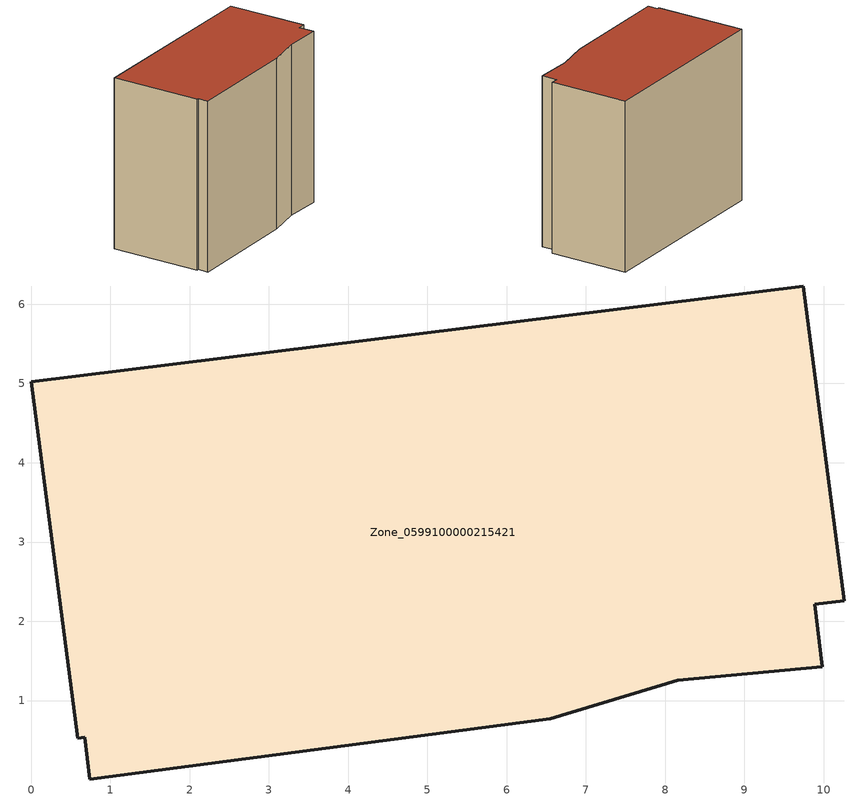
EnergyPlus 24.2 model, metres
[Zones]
Zone_0599100000215421
 floor ground (C_G): 0,5.02 9.74,6.23 10.26,2.26 9.89,2.22 9.98,1.43 8.16,1.25 6.55,0.77 0.74,0.01 0.68,0.54 0.59,0.53 z0
 wall outside (C_F): 6.55,0.77 8.16,1.25 9.98,1.43 9.89,2.22 10.26,2.26 9.74,6.23 0,5.02 0.59,0.53 0.68,0.54 0.74,0.01 6.55,0.77 z0:8.59
 roof outside (C_R): 0,5.02 0.59,0.53 0.68,0.54 0.74,0.01 6.55,0.77 8.16,1.25 9.98,1.43 9.89,2.22 10.26,2.26 9.74,6.23 z8.59
[BUILDING]
Pand.0599100000215421: North Axis=0; Terrain=City; Loads Convergence Tolerance Value=0.04; Temperature Convergence Tolerance Value=0.4; Solar Distribution=FullExterior; Maximum Number of Warmup Days=25; Minimum Number of Warmup Days=1
[Site:Location]
Rotterdam.The.Hague.AP_ZH_NLD Design_Conditions: Latitude=51.96; Longitude=4.45; Time Zone=1; Elevation=-4.5
[SITE:GROUNDTEMPERATURE:BUILDINGSURFACE]
18, 18, 18, 18, 18, 18, 18, 18, 18, 18, 18, 18
[MATERIAL] Thermal Absorptance=0.9; Solar Absorptance=0.7; Visible Absorptance=0.7
Name | Roughness | Thickness | Conductivity | Density | Specific Heat
G.TC.1992-2005 | MediumSmooth | 0.15 | 0.06 | 540 | 1210
F.TC.1992-2005 | Rough | 0.3 | 0.12 | 1920 | 840
R.TC.1992-2005 | MediumRough | 0.2 | 0.08 | 1500 | 1000
[CONSTRUCTION]
C_G: G.TC.1992-2005
C_F: F.TC.1992-2005
C_R: R.TC.1992-2005
[ZONE]
Zone_0599100000215421: Type=1; Multiplier=1; Ceiling Height=Autocalculate; Volume=Autocalculate; Floor Area=autocalculate; Part of Total Floor Area=Yes
[ZONEINFILTRATION:DESIGNFLOWRATE]
Infil_Zone_0599100000215421: Zone or ZoneList or Space or SpaceList=Zone_0599100000215421; Schedule=AlwaysOn; Design Flow Rate Calculation Method=Flow/Area; Flow Rate per Floor Area=0.0015; Constant Term Coefficient=1; Temperature Term Coefficient=0; Velocity Term Coefficient=0; Velocity Squared Term Coefficient=0
[HVACTEMPLATE:ZONE:IDEALLOADSAIRSYSTEM]
Zone_0599100000215421: Maximum Heating Supply Air Temperature=50; Minimum Cooling Supply Air Temperature=13; Maximum Heating Supply Air Humidity Ratio=0.0156; Minimum Cooling Supply Air Humidity Ratio=0.0077; Heating Limit=NoLimit; Cooling Limit=NoLimit; Dehumidification Control Type=ConstantSensibleHeatRatio; Cooling Sensible Heat Ratio=0.7; Dehumidification Setpoint=60; Humidification Control Type=None; Humidification Setpoint=30; Outdoor Air Method=None; Outdoor Air Flow Rate per Person=0.00944; Outdoor Air Flow Rate per Zone Floor Area=0; Outdoor Air Flow Rate per Zone=0; Demand Controlled Ventilation Type=None; Outdoor Air Economizer Type=NoEconomizer; Heat Recovery Type=None; Sensible Heat Recovery Effectiveness=0.7; Latent Heat Recovery Effectiveness=0.65
[ZONECONTROL:THERMOSTAT]
ThermostatControl_Zone_0599100000215421: Zone or ZoneList=Zone_0599100000215421; Control Type Schedule=DualSetpointControlType; Control 1=Thermostat_Zone_0599100000215421; Temperature Difference Between Cutout And Setpoint=0
[THERMOSTATSETPOINT:DUALSETPOINT]
Thermostat_Zone_0599100000215421: Heating Setpoint Temperature Schedule=HeatingSetpoint_Zone_0599100000215421; Cooling Setpoint Temperature Schedule=CoolingSetpoint_Zone_0599100000215421
[SCHEDULE:COMPACT]
HeatingSetpoint_Zone_0599100000215421: Through: 12/31, For: AllDays, Until: 24:00, 21
CoolingSetpoint_Zone_0599100000215421: Through: 12/31, For: AllDays, Until: 24:00, 24
DualSetpointControlType: Through: 12/31, For: AllDays, Until: 24:00, 4
AlwaysOn: Through: 12/31, For: AllDays, Until: 24:00, 1
